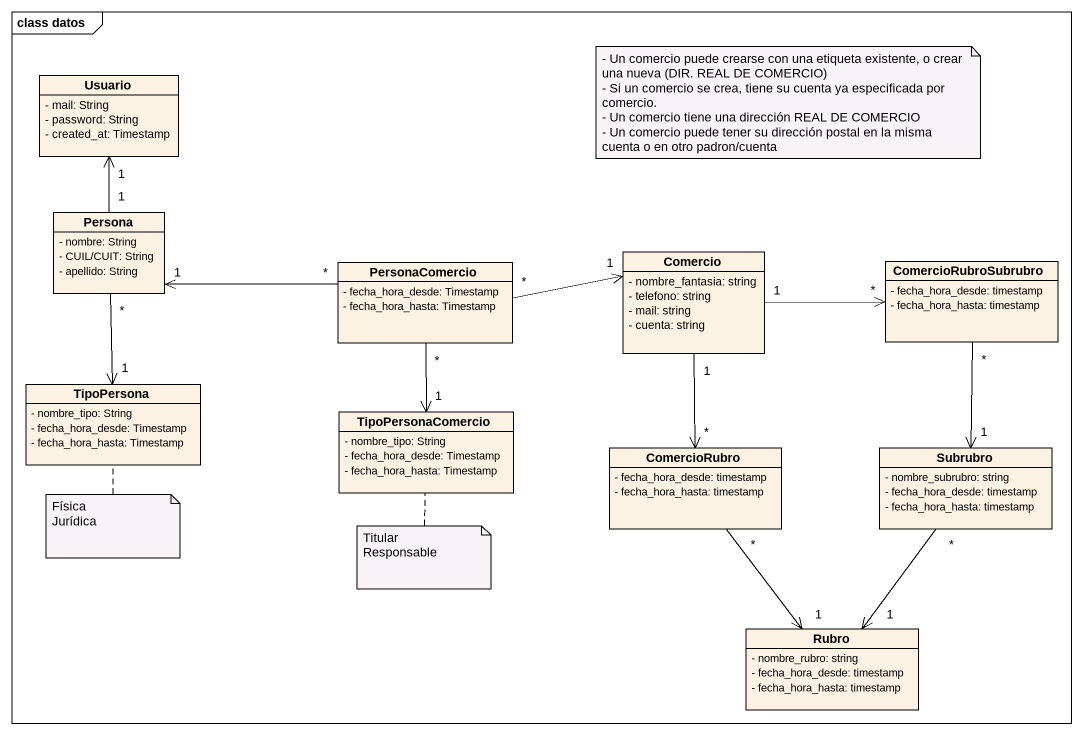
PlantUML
@startuml
mainframe class datos
hide circle
hide empty members
skinparam classAttributeIconSize 0
class Usuario {
  - mail: String
  - password: String
  - created_at: Timestamp
}
class Persona {
  - nombre: String
  - CUIL/CUIT: String
  - apellido: String
}
class PersonaComercio {
  - fecha_hora_desde: Timestamp
  - fecha_hora_hasta: Timestamp
}
class Comercio {
  - nombre_fantasia: string
  - telefono: string
  - mail: string
  - cuenta: string
}
class ComercioRubroSubrubro {
  - fecha_hora_desde: timestamp
  - fecha_hora_hasta: timestamp
}
class TipoPersona {
  - nombre_tipo: String
  - fecha_hora_desde: Timestamp
  - fecha_hora_hasta: Timestamp
}
class TipoPersonaComercio {
  - nombre_tipo: String
  - fecha_hora_desde: Timestamp
  - fecha_hora_hasta: Timestamp
}
class ComercioRubro {
  - fecha_hora_desde: timestamp
  - fecha_hora_hasta: timestamp
}
class Subrubro {
  - nombre_subrubro: string
  - fecha_hora_desde: timestamp
  - fecha_hora_hasta: timestamp
}
class Rubro {
  - nombre_rubro: string
  - fecha_hora_desde: timestamp
  - fecha_hora_hasta: timestamp
}
Persona "1" -up-> "1" Usuario
Persona "*" --> "1" TipoPersona
PersonaComercio "*" -left-> "1" Persona
PersonaComercio "*" --> "1" TipoPersonaComercio
Comercio "1" <-left- "*" PersonaComercio
Comercio "1" -right-> "*" ComercioRubroSubrubro
ComercioRubroSubrubro "*" --> "1" Subrubro
ComercioRubro "*" <-up- "1" Comercio
ComercioRubro "*" --> "1" Rubro
Subrubro "*" --> "1" Rubro
note as N1
  - Un comercio puede crearse con una etiqueta existente, o crear una nueva (DIR. REAL DE COMERCIO)
  - Si un comercio se crea, tiene su cuenta ya especificada por comercio.
  - Un comercio tiene una dirección REAL DE COMERCIO
  - Un comercio puede tener su dirección postal en la misma cuenta o en otro padron/cuenta
end note
note bottom of TipoPersona
  Física
  Jurídica
end note
note bottom of TipoPersonaComercio
  Titular
  Responsable
end note
@enduml
